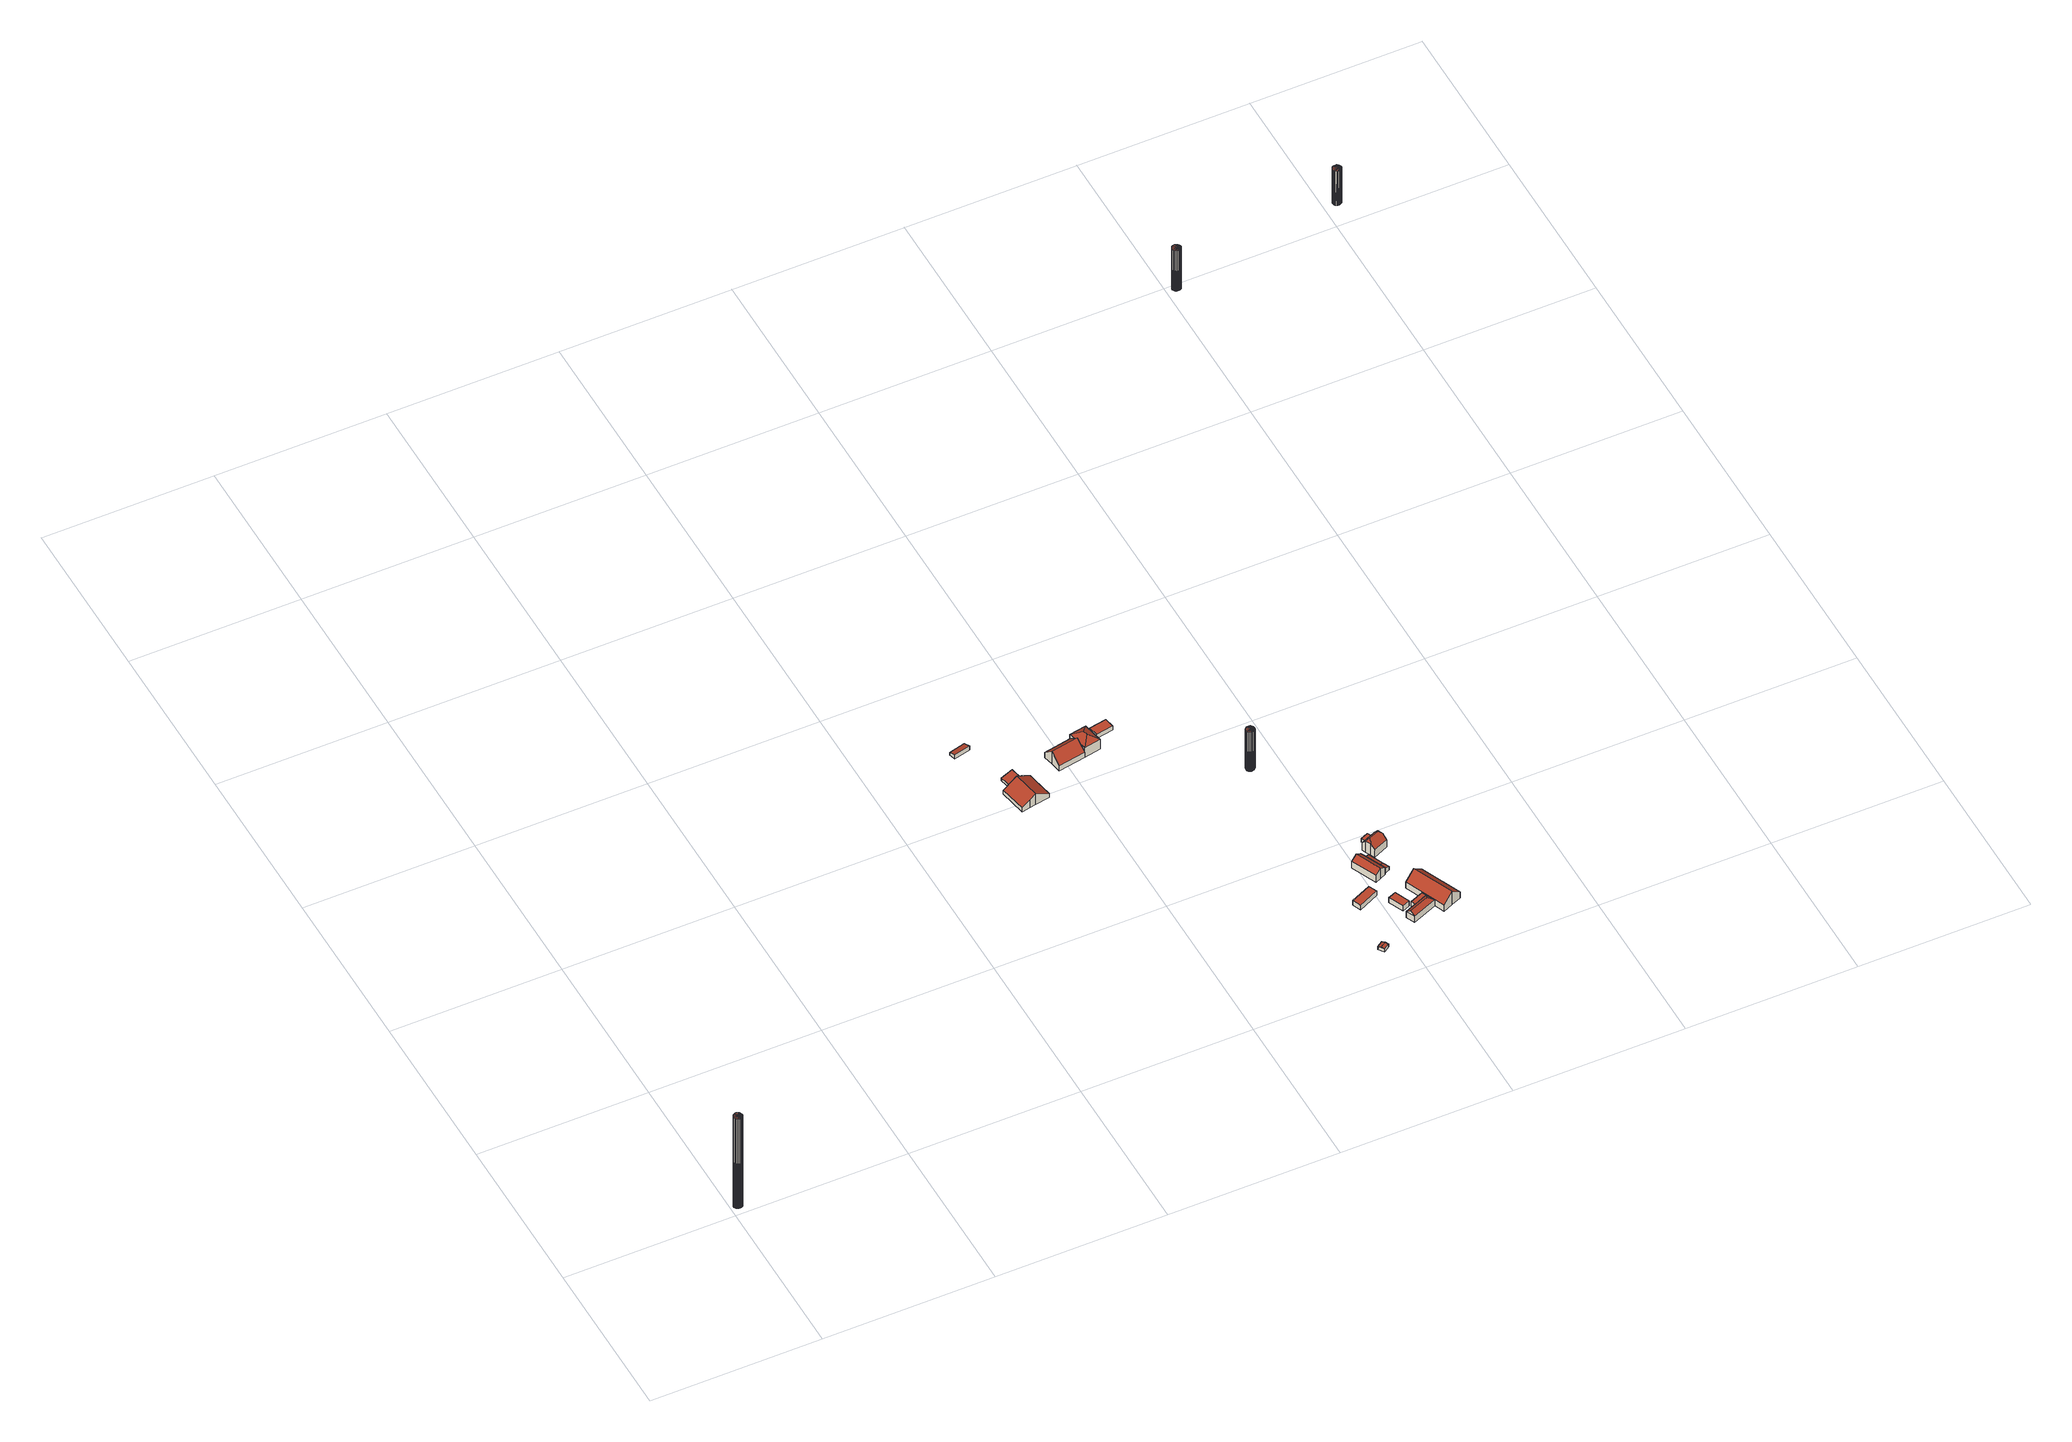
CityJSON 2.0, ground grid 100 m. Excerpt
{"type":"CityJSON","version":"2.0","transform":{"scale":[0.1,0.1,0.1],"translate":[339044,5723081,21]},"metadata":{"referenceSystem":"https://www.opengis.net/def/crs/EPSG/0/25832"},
"CityObjects":{
"building1":{"type":"Building","attributes":{"Geometrietyp2DReferenz":"1000","Gemeindeschluessel":"05170048","function":"51002_1251","roofType":"1000","measuredHeight":66.01},"geometry":[{"type":"Solid","lod":"2","boundaries":[[[[0,1,2]],[[1,3,2]],[[4,5,0]],[[5,1,0]],[[6,7,4]],[[7,5,4]],[[8,9,6]],[[9,7,6]],[[10,11,8]],[[11,9,8]],[[12,13,10]],[[13,11,10]],[[14,15,12]],[[15,13,12]],[[16,17,14]],[[17,15,14]],[[18,19,16]],[[19,17,16]],[[20,21,18]],[[21,19,18]],[[22,23,20]],[[23,21,20]],[[24,25,22]],[[25,23,22]],[[26,27,24]],[[27,25,24]],[[28,29,26]],[[29,27,26]],[[30,31,28]],[[31,29,28]],[[32,33,30]],[[33,31,30]],[[34,35,32]],[[35,33,32]],[[36,37,34]],[[37,35,34]],[[38,39,36]],[[39,37,36]],[[2,3,38]],[[3,39,38]],[[3,1,39]],[[1,5,39]],[[5,7,39]],[[7,9,39]],[[9,11,39]],[[11,13,39]],[[13,15,39]],[[15,17,39]],[[17,19,39]],[[19,21,39]],[[21,23,39]],[[23,25,39]],[[25,27,39]],[[27,29,39]],[[29,31,39]],[[31,33,39]],[[33,35,39]],[[35,37,39]],[[0,2,4]],[[2,38,4]],[[38,36,4]],[[36,34,4]],[[34,32,4]],[[32,30,4]],[[30,28,4]],[[28,26,4]],[[26,24,4]],[[24,22,4]],[[22,20,4]],[[20,18,4]],[[18,16,4]],[[16,14,4]],[[14,12,4]],[[12,10,4]],[[10,8,4]],[[8,6,4]]]],"semantics":{"surfaces":[{"type":"WallSurface"},{"type":"GroundSurface"},{"type":"RoofSurface"}],"values":[[0,0,0,0,0,0,0,0,0,0,0,0,0,0,0,0,0,0,0,0,0,0,0,0,0,0,0,0,0,0,0,0,0,0,0,0,0,0,0,0,1,1,1,1,1,1,1,1,1,1,1,1,1,1,1,1,1,1,2,2,2,2,2,2,2,2,2,2,2,2,2,2,2,2,2,2]]}}]},
"building2":{"type":"Building","attributes":{"Geometrietyp2DReferenz":"3000","Gemeindeschluessel":"05170048","function":"31001_2723","roofType":"2100","measuredHeight":2.95},"address":[{"country":"Germany","locality":"Wesel","thoroughfareNumber":"9","thoroughfareName":"Heikes Berg"}],"geometry":[{"type":"Solid","lod":"2","boundaries":[[[[40,41,42,43]],[[44,45,41,40]],[[46,47,45,44]],[[43,42,47,46]],[[44,40,43,46]],[[41,45,47,42]]]],"semantics":{"surfaces":[{"type":"WallSurface"},{"type":"RoofSurface"},{"type":"GroundSurface"}],"values":[[0,0,0,0,1,2]]}}]},
"building3":{"type":"Building","attributes":{"Geometrietyp2DReferenz":"3000","Gemeindeschluessel":"05170048","function":"31001_2720","roofType":"3100","measuredHeight":7.68},"address":[{"country":"Germany","locality":"Wesel","thoroughfareNumber":"9","thoroughfareName":"Heikes Berg"}],"geometry":[{"type":"Solid","lod":"2","boundaries":[[[[48,49,50,51]],[[52,53,49,48]],[[54,55,53,52]],[[56,57,55,54]],[[58,59,57,56]],[[60,61,59,58]],[[62,63,61,60]],[[64,65,63,62]],[[66,67,65,64]],[[51,50,67,66]],[[58,56,54,52,48,60]],[[51,66,64,62,60,48]],[[49,53,55,57,59,61,63,65,67,50]]]],"semantics":{"surfaces":[{"type":"WallSurface"},{"type":"RoofSurface"},{"type":"GroundSurface"}],"values":[[0,0,0,0,0,0,0,0,0,0,1,1,2]]}}]},
"building4":{"type":"Building","attributes":{"Geometrietyp2DReferenz":"3000","Gemeindeschluessel":"05170048","function":"31001_2720","roofType":"2100","measuredHeight":3.78},"address":[{"country":"Germany","locality":"Wesel","thoroughfareNumber":"9","thoroughfareName":"Heikes Berg"}],"geometry":[{"type":"Solid","lod":"2","boundaries":[[[[68,59,63,69]],[[70,71,59,68]],[[72,73,71,70]],[[69,63,73,72]],[[70,68,69,72]],[[59,71,73,63]]]],"semantics":{"surfaces":[{"type":"WallSurface"},{"type":"RoofSurface"},{"type":"GroundSurface"}],"values":[[0,0,0,0,1,2]]}}]},
"building5":{"type":"Building","attributes":{"Geometrietyp2DReferenz":"3000","Gemeindeschluessel":"05170048","function":"31001_1010","roofType":"3100","measuredHeight":9.2},"address":[{"country":"Germany","locality":"Wesel","thoroughfareNumber":"9","thoroughfareName":"Heikes Berg"}],"geometry":[{"type":"Solid","lod":"2","boundaries":[[[[74,75,76,77]],[[78,79,75,74]],[[80,81,79,78]],[[82,83,81,80]],[[84,85,83,82]],[[86,87,85,84]],[[77,76,87,86]],[[80,78,74,82]],[[77,86,84,82,74]],[[75,79,81,83,85,87,76]]]],"semantics":{"surfaces":[{"type":"WallSurface"},{"type":"RoofSurface"},{"type":"GroundSurface"}],"values":[[0,0,0,0,0,0,0,1,1,2]]}}]},
"building6":{"type":"Building","attributes":{"name":"Ufermannshof","Geometrietyp2DReferenz":"3000","Gemeindeschluessel":"05170048","function":"31001_1010","roofType":"3200","measuredHeight":10.24},"address":[{"country":"Germany","locality":"Wesel","thoroughfareNumber":"9","thoroughfareName":"Heikes Berg"}],"geometry":[{"type":"Solid","lod":"2","boundaries":[[[[88,89,90,91]],[[92,93,89,88]],[[94,95,93,92]],[[96,97,95,94]],[[98,99,97,96]],[[91,90,99,98]],[[100,96,94,101]],[[94,92,101]],[[101,92,88,91,98,100]],[[98,96,100]],[[89,93,95,97,99,90]]]],"semantics":{"surfaces":[{"type":"WallSurface"},{"type":"RoofSurface"},{"type":"GroundSurface"}],"values":[[0,0,0,0,0,0,1,1,1,1,2]]}}]},
"building7":{"type":"Building","attributes":{"Geometrietyp2DReferenz":"3000","Gemeindeschluessel":"05170048","function":"31001_2723","roofType":"3100","measuredHeight":2.66},"address":[{"country":"Germany","locality":"Wesel","thoroughfareNumber":"1","thoroughfareName":"Heikes Berg"}],"geometry":[{"type":"Solid","lod":"2","boundaries":[[[[102,103,104,105]],[[106,107,103,102]],[[108,109,107,106]],[[105,104,109,108]],[[102,110,106]],[[108,111,105]],[[105,111,110,102]],[[106,110,111,108]],[[103,107,109,104]]]],"semantics":{"surfaces":[{"type":"WallSurface"},{"type":"RoofSurface"},{"type":"GroundSurface"}],"values":[[0,0,0,0,0,0,1,1,2]]}}]},
"building8":{"type":"Building","attributes":{"Geometrietyp2DReferenz":"3000","Gemeindeschluessel":"05170048","function":"51009_1610","roofType":"1000","measuredHeight":2.85},"geometry":[{"type":"Solid","lod":"2","boundaries":[[[[112,113,114,115]],[[116,117,113,112]],[[118,119,117,116]],[[115,114,119,118]],[[116,112,115,118]],[[113,117,119,114]]]],"semantics":{"surfaces":[{"type":"WallSurface"},{"type":"RoofSurface"},{"type":"GroundSurface"}],"values":[[0,0,0,0,1,2]]}}]},
"building9":{"type":"Building","attributes":{"Geometrietyp2DReferenz":"3000","Gemeindeschluessel":"05170048","function":"31001_2723","roofType":"1000","measuredHeight":3.23},"address":[{"country":"Germany","locality":"Wesel","thoroughfareNumber":"1","thoroughfareName":"Heikes Berg"}],"geometry":[{"type":"Solid","lod":"2","boundaries":[[[[120,121,122,123]],[[124,125,121,120]],[[126,127,125,124]],[[123,122,127,126]],[[124,120,123,126]],[[121,125,127,122]]]],"semantics":{"surfaces":[{"type":"WallSurface"},{"type":"RoofSurface"},{"type":"GroundSurface"}],"values":[[0,0,0,0,1,2]]}}]},
"building10":{"type":"Building","attributes":{"Geometrietyp2DReferenz":"3000","Gemeindeschluessel":"05170048","function":"31001_2723","roofType":"1000","measuredHeight":3.61},"address":[{"country":"Germany","locality":"Wesel","thoroughfareNumber":"1","thoroughfareName":"Heikes Berg"}],"geometry":[{"type":"Solid","lod":"2","boundaries":[[[[128,129,130,131]],[[132,133,129,128]],[[134,135,133,132]],[[136,137,135,134]],[[131,130,137,136]],[[134,132,128,131,136]],[[129,133,135,137,130]]]],"semantics":{"surfaces":[{"type":"WallSurface"},{"type":"RoofSurface"},{"type":"GroundSurface"}],"values":[[0,0,0,0,0,1,2]]}}]},
"building11":{"type":"Building","attributes":{"Geometrietyp2DReferenz":"3000","Gemeindeschluessel":"05170048","function":"31001_1010","roofType":"3100","measuredHeight":7.44},"address":[{"country":"Germany","locality":"Wesel","thoroughfareNumber":"1a","thoroughfareName":"Heikes Berg"}],"geometry":[{"type":"Solid","lod":"2","boundaries":[[[[138,139,140,141]],[[142,143,139,138]],[[144,145,143,142]],[[146,147,145,144]],[[148,149,147,146]],[[150,151,149,148]],[[152,153,151,150]],[[154,155,153,152]],[[141,140,155,154]],[[138,141,154,152,150,148,142]],[[146,144,142,148]],[[139,143,145,147,149,151,153,155,140]]]],"semantics":{"surfaces":[{"type":"WallSurface"},{"type":"RoofSurface"},{"type":"GroundSurface"}],"values":[[0,0,0,0,0,0,0,0,0,1,1,2]]}}]},
"building12":{"type":"Building","attributes":{"Gemeindeschluessel":"05170048","Geometrietyp2DReferenz":"3000","function":"31001_1010"},"address":[{"country":"Germany","locality":"Wesel","thoroughfareNumber":"1","thoroughfareName":"Heikes Berg"}],"children":["building12-1","building12-2"]},
"building12-1":{"type":"BuildingPart","attributes":{"roofType":"5000","measuredHeight":6.38},"parents":["building12"],"geometry":[{"type":"MultiSurface","lod":"2","boundaries":[[[156,157,158,159]],[[160,161,157,156]],[[162,163,161,160]],[[159,164,156]],[[160,165,162]],[[162,165,164,159]],[[156,164,165,160]],[[158,157,161,163]],[[162,166,167,163]],[[158,167,166,159]]],"semantics":{"surfaces":[{"type":"WallSurface"},{"type":"RoofSurface"},{"type":"GroundSurface"},{"type":"ClosureSurface"}],"values":[0,0,0,1,0,1,1,2,0,3]}}]},
"building12-2":{"type":"BuildingPart","attributes":{"roofType":"1000","measuredHeight":4.15},"parents":["building12"],"geometry":[{"type":"Solid","lod":"2","boundaries":[[[[168,169,167,166]],[[170,171,169,168]],[[159,158,171,170]],[[170,168,166,159]],[[169,171,158,167]],[[166,167,158,159]]]],"semantics":{"surfaces":[{"type":"WallSurface"},{"type":"RoofSurface"},{"type":"GroundSurface"},{"type":"ClosureSurface"}],"values":[[0,0,0,1,2,3]]}}]},
"building13":{"type":"Building","attributes":{"Geometrietyp2DReferenz":"3000","Gemeindeschluessel":"05170048","function":"31001_1010","roofType":"2100","measuredHeight":3.58},"address":[{"country":"Germany","locality":"Wesel","thoroughfareNumber":"1a","thoroughfareName":"Heikes Berg"}],"geometry":[{"type":"Solid","lod":"2","boundaries":[[[[172,173,174,175]],[[176,177,173,172]],[[178,179,177,176]],[[175,174,179,178]],[[176,172,175,178]],[[173,177,179,174]]]],"semantics":{"surfaces":[{"type":"WallSurface"},{"type":"RoofSurface"},{"type":"GroundSurface"}],"values":[[0,0,0,0,1,2]]}}]},
"building14":{"type":"Building","attributes":{"Geometrietyp2DReferenz":"3000","Gemeindeschluessel":"05170048","function":"31001_2723","roofType":"2100","measuredHeight":3.59},"address":[{"country":"Germany","locality":"Wesel","thoroughfareNumber":"1a","thoroughfareName":"Heikes Berg"}],"geometry":[{"type":"Solid","lod":"2","boundaries":[[[[176,177,179,178]],[[180,181,177,176]],[[182,183,181,180]],[[178,179,183,182]],[[180,176,178,182]],[[177,181,183,179]]]],"semantics":{"surfaces":[{"type":"WallSurface"},{"type":"RoofSurface"},{"type":"GroundSurface"}],"values":[[0,0,0,0,1,2]]}}]},
"building15":{"type":"Building","attributes":{"Geometrietyp2DReferenz":"1000","Gemeindeschluessel":"05170048","function":"51002_1251","roofType":"1000","measuredHeight":28.69},"geometry":[{"type":"Solid","lod":"2","boundaries":[[[[184,185,186]],[[185,187,186]],[[188,189,184]],[[189,185,184]],[[190,191,188]],[[191,189,188]],[[192,193,190]],[[193,191,190]],[[194,195,192]],[[195,193,192]],[[196,197,194]],[[197,195,194]],[[198,199,196]],[[199,197,196]],[[200,201,198]],[[201,199,198]],[[202,203,200]],[[203,201,200]],[[204,205,202]],[[205,203,202]],[[206,207,204]],[[207,205,204]],[[208,209,206]],[[209,207,206]],[[210,211,208]],[[211,209,208]],[[212,213,210]],[[213,211,210]],[[214,215,212]],[[215,213,212]],[[216,217,214]],[[217,215,214]],[[218,219,216]],[[219,217,216]],[[220,221,218]],[[221,219,218]],[[222,223,220]],[[223,221,220]],[[186,187,222]],[[187,223,222]],[[187,185,223]],[[185,189,223]],[[189,191,223]],[[191,193,223]],[[193,195,223]],[[195,197,223]],[[197,199,223]],[[199,201,223]],[[201,203,223]],[[203,205,223]],[[205,207,223]],[[207,209,223]],[[209,211,223]],[[211,213,223]],[[213,215,223]],[[215,217,223]],[[217,219,223]],[[219,221,223]],[[184,186,188]],[[186,222,188]],[[222,220,188]],[[220,218,188]],[[218,216,188]],[[216,214,188]],[[214,212,188]],[[212,210,188]],[[210,208,188]],[[208,206,188]],[[206,204,188]],[[204,202,188]],[[202,200,188]],[[200,198,188]],[[198,196,188]],[[196,194,188]],[[194,192,188]],[[192,190,188]]]],"semantics":{"surfaces":[{"type":"WallSurface"},{"type":"GroundSurface"},{"type":"RoofSurface"}],"values":[[0,0,0,0,0,0,0,0,0,0,0,0,0,0,0,0,0,0,0,0,0,0,0,0,0,0,0,0,0,0,0,0,0,0,0,0,0,0,0,0,1,1,1,1,1,1,1,1,1,1,1,1,1,1,1,1,1,1,2,2,2,2,2,2,2,2,2,2,2,2,2,2,2,2,2,2]]}}]},
"building16":{"type":"Building","attributes":{"name":"Langhof","Geometrietyp2DReferenz":"3000","Gemeindeschluessel":"05170048","function":"31001_1010","roofType":"3100","measuredHeight":9.58},"address":[{"country":"Germany","locality":"Wesel","thoroughfareNumber":"1","thoroughfareName":"Heikes Berg"}],"geometry":[{"type":"Solid","lod":"2","boundaries":[[[[224,225,226,227]],[[228,229,225,224]],[[230,231,229,228]],[[232,233,231,230]],[[234,235,233,232]],[[236,237,235,234]],[[238,239,237,236]],[[227,226,239,238]],[[228,224,227,238,236,230]],[[234,232,230,236]],[[225,229,231,233,235,237,239,226]]]],"semantics":{"surfaces":[{"type":"WallSurface"},{"type":"RoofSurface"},{"type":"GroundSurface"}],"values":[[0,0,0,0,0,0,0,0,1,1,2]]}}]},
"building17":{"type":"Building","attributes":{"Geometrietyp2DReferenz":"3000","Gemeindeschluessel":"05170048","function":"31001_1010","roofType":"3300","measuredHeight":10.03},"address":[{"country":"Germany","locality":"Wesel","thoroughfareNumber":"3","thoroughfareName":"Heikes Berg"}],"geometry":[{"type":"Solid","lod":"2","boundaries":[[[[240,241,242,243]],[[244,245,241,240]],[[246,247,245,244]],[[248,249,247,246]],[[250,251,249,248]],[[252,253,251,250]],[[254,255,253,252]],[[256,257,255,254]],[[258,259,257,256]],[[243,242,259,258]],[[260,254,252,250,248,246,244,261]],[[244,240,261]],[[261,240,243,258,256,260]],[[256,254,260]],[[241,245,247,249,251,253,255,257,259,242]]]],"semantics":{"surfaces":[{"type":"WallSurface"},{"type":"RoofSurface"},{"type":"GroundSurface"}],"values":[[0,0,0,0,0,0,0,0,0,0,1,1,1,1,2]]}}]},
"building18":{"type":"Building","attributes":{"Geometrietyp2DReferenz":"3000","Gemeindeschluessel":"05170048","function":"31001_2723","roofType":"1000","measuredHeight":2.67},"address":[{"country":"Germany","locality":"Wesel","thoroughfareNumber":"3","thoroughfareName":"Heikes Berg"}],"geometry":[{"type":"Solid","lod":"2","boundaries":[[[[262,263,264,265]],[[266,267,263,262]],[[268,269,267,266]],[[265,264,269,268]],[[266,262,265,268]],[[263,267,269,264]]]],"semantics":{"surfaces":[{"type":"WallSurface"},{"type":"RoofSurface"},{"type":"GroundSurface"}],"values":[[0,0,0,0,1,2]]}}]},
"building19":{"type":"Building","attributes":{"Geometrietyp2DReferenz":"1000","Gemeindeschluessel":"05170048","function":"51002_1251","roofType":"1000","measuredHeight":29.69},"geometry":[{"type":"Solid","lod":"2","boundaries":[[[[270,271,272]],[[271,273,272]],[[274,275,270]],[[275,271,270]],[[276,277,274]],[[277,275,274]],[[278,279,276]],[[279,277,276]],[[280,281,278]],[[281,279,278]],[[282,283,280]],[[283,281,280]],[[284,285,282]],[[285,283,282]],[[286,287,284]],[[287,285,284]],[[288,289,286]],[[289,287,286]],[[290,291,288]],[[291,289,288]],[[292,293,290]],[[293,291,290]],[[294,295,292]],[[295,293,292]],[[296,297,294]],[[297,295,294]],[[298,299,296]],[[299,297,296]],[[300,301,298]],[[301,299,298]],[[302,303,300]],[[303,301,300]],[[304,305,302]],[[305,303,302]],[[306,307,304]],[[307,305,304]],[[308,309,306]],[[309,307,306]],[[272,273,308]],[[273,309,308]],[[273,271,309]],[[271,275,309]],[[275,277,309]],[[277,279,309]],[[279,281,309]],[[281,283,309]],[[283,285,309]],[[285,287,309]],[[287,289,309]],[[289,291,309]],[[291,293,309]],[[293,295,309]],[[295,297,309]],[[297,299,309]],[[299,301,309]],[[301,303,309]],[[303,305,309]],[[305,307,309]],[[270,272,274]],[[272,308,274]],[[308,306,274]],[[306,304,274]],[[304,302,274]],[[302,300,274]],[[300,298,274]],[[298,296,274]],[[296,294,274]],[[294,292,274]],[[292,290,274]],[[290,288,274]],[[288,286,274]],[[286,284,274]],[[284,282,274]],[[282,280,274]],[[280,278,274]],[[278,276,274]]]],"semantics":{"surfaces":[{"type":"WallSurface"},{"type":"GroundSurface"},{"type":"RoofSurface"}],"values":[[0,0,0,0,0,0,0,0,0,0,0,0,0,0,0,0,0,0,0,0,0,0,0,0,0,0,0,0,0,0,0,0,0,0,0,0,0,0,0,0,1,1,1,1,1,1,1,1,1,1,1,1,1,1,1,1,1,1,2,2,2,2,2,2,2,2,2,2,2,2,2,2,2,2,2,2]]}}]},
"building20":{"type":"Building","attributes":{"Geometrietyp2DReferenz":"1000","Gemeindeschluessel":"05170048","function":"51002_1251","roofType":"1000","measuredHeight":25.13},"geometry":[{"type":"Solid","lod":"2","boundaries":[[[[310,311,312]],[[311,313,312]],[[314,315,310]],[[315,311,310]],[[316,317,314]],[[317,315,314]],[[318,319,316]],[[319,317,316]],[[320,321,318]],[[321,319,318]],[[322,323,320]],[[323,321,320]],[[324,325,322]],[[325,323,322]],[[326,327,324]],[[327,325,324]],[[328,329,326]],[[329,327,326]],[[330,331,328]],[[331,329,328]],[[332,333,330]],[[333,331,330]],[[334,335,332]],[[335,333,332]],[[336,337,334]],[[337,335,334]],[[338,339,336]],[[339,337,336]],[[340,341,338]],[[341,339,338]],[[342,343,340]],[[343,341,340]],[[344,345,342]],[[345,343,342]],[[346,347,344]],[[347,345,344]],[[348,349,346]],[[349,347,346]],[[312,313,348]],[[313,349,348]],[[313,311,349]],[[311,315,349]],[[315,317,349]],[[317,319,349]],[[319,321,349]],[[321,323,349]],[[323,325,349]],[[325,327,349]],[[327,329,349]],[[329,331,349]],[[331,333,349]],[[333,335,349]],[[335,337,349]],[[337,339,349]],[[339,341,349]],[[341,343,349]],[[343,345,349]],[[345,347,349]],[[310,312,314]],[[312,348,314]],[[348,346,314]],[[346,344,314]],[[344,342,314]],[[342,340,314]],[[340,338,314]],[[338,336,314]],[[336,334,314]],[[334,332,314]],[[332,330,314]],[[330,328,314]],[[328,326,314]],[[326,324,314]],[[324,322,314]],[[322,320,314]],[[320,318,314]],[[318,316,314]]]],"semantics":{"surfaces":[{"type":"WallSurface"},{"type":"GroundSurface"},{"type":"RoofSurface"}],"values":[[0,0,0,0,0,0,0,0,0,0,0,0,0,0,0,0,0,0,0,0,0,0,0,0,0,0,0,0,0,0,0,0,0,0,0,0,0,0,0,0,1,1,1,1,1,1,1,1,1,1,1,1,1,1,1,1,1,1,2,2,2,2,2,2,2,2,2,2,2,2,2,2,2,2,2,2]]}}]}
},
"vertices":[
[48,36,711],[48,36,51],[44,43,711],[44,43,51],[51,29,711],[51,29,51],[51,21,711],[51,21,51],[48,14,711],[48,14,51],[44,7,711],[44,7,51],[37,3,711],[37,3,51],[30,0,711],[30,0,51],[22,0,711],[22,0,51],[15,3,711],[15,3,51],[8,7,711],[8,7,51],[4,14,711],[4,14,51],[1,21,711],[1,21,51],[1,29,711],[1,29,51],[4,36,711],[4,36,51],[8,43,711],[8,43,51],[15,47,711],[15,47,51],[22,50,711],[22,50,51],[30,50,711],[30,50,51],[37,47,711],[37,47,51],
[2474,2447,68],[2474,2447,49],[2484,2408,49],[2484,2408,79],[2570,2472,68],[2570,2472,49],[2581,2433,79],[2581,2433,49],
[2709,1925,127],[2709,1925,50],[2796,1940,50],[2796,1940,78],[2674,1918,107],[2674,1918,50],[2623,1909,78],[2623,1909,50],[2592,2069,78],[2592,2069,50],[2644,2080,107],[2644,2080,50],[2679,2086,127],[2679,2086,50],[2713,2093,108],[2713,2093,50],[2766,2103,78],[2766,2103,50],[2773,2061,78],[2773,2061,50],
[2644,2080,69],[2713,2093,88],[2629,2161,69],[2629,2161,50],[2698,2174,88],[2698,2174,50],
[2918,2152,138],[2918,2152,46],[2929,2090,46],[2929,2090,83],[2907,2213,83],[2907,2213,46],[3068,2243,83],[3068,2243,46],[3080,2182,138],[3080,2182,46],[3091,2121,83],[3091,2121,46],[3091,2120,83],[3091,2120,46],
[3068,2243,114],[3068,2243,44],[3091,2121,44],[3091,2121,114],[3068,2244,114],[3068,2244,44],[3167,2262,114],[3167,2262,44],[3190,2139,114],[3190,2139,44],[3091,2120,114],[3091,2120,44],[3131,2179,146],[3127,2203,146],
[3852,216,71],[3852,216,50],[3819,192,50],[3819,192,71],[3875,182,71],[3875,182,50],[3842,158,71],[3842,158,50],[3864,199,76],[3830,175,76],
[3313,2236,70],[3313,2236,42],[3302,2296,42],[3302,2296,70],[3211,2218,70],[3211,2218,42],[3200,2278,70],[3200,2278,42],
[3969,594,80],[3969,594,47],[3848,539,47],[3848,539,80],[3991,545,80],[3991,545,47],[3870,490,80],[3870,490,47],
[4108,404,82],[4108,404,46],[4070,492,46],[4070,492,82],[4106,403,82],[4106,403,46],[4061,384,82],[4061,384,46],[4023,472,82],[4023,472,46],
[4096,660,100],[4096,660,49],[4093,666,49],[4093,666,100],[4062,645,123],[4062,645,49],[4029,630,100],[4029,630,49],[3962,779,100],[3962,779,49],[3996,794,123],[3996,794,49],[4029,808,100],[4029,808,49],[4038,790,100],[4038,790,49],[4077,702,100],[4077,702,49],
[4226,346,86],[4226,346,44],[4203,399,44],[4203,399,86],[4080,285,86],[4080,285,44],[4057,338,86],[4057,338,44],[4190,363,108],[4069,311,108],[4122,365,86],[4122,365,44],
[4111,391,86],[4111,391,44],[4192,425,86],[4192,425,44],
[4074,806,74],[4074,806,48],[4038,790,48],[4038,790,84],[4113,719,74],[4113,719,48],[4077,702,84],[4077,702,48],
[4130,682,74],[4130,682,48],[4093,666,84],[4093,666,48],
[3847,1684,325],[3847,1684,38],[3842,1690,325],[3842,1690,38],[3849,1676,325],[3849,1676,38],[3849,1668,325],[3849,1668,38],[3847,1661,325],[3847,1661,38],[3842,1655,325],[3842,1655,38],[3836,1650,325],[3836,1650,38],[3828,1648,325],[3828,1648,38],[3821,1648,325],[3821,1648,38],[3813,1650,325],[3813,1650,38],[3807,1655,325],[3807,1655,38],[3802,1661,325],[3802,1661,38],[3800,1668,325],[3800,1668,38],[3800,1676,325],[3800,1676,38],[3802,1684,325],[3802,1684,38],[3807,1690,325],[3807,1690,38],[3813,1695,325],[3813,1695,38],[3821,1697,325],[3821,1697,38],[3828,1697,325],[3828,1697,38],[3836,1695,325],[3836,1695,38],
[4192,425,91],[4192,425,46],[4226,346,46],[4226,346,90],[4148,526,90],[4148,526,46],[4206,551,142],[4206,551,46],[4265,576,90],[4265,576,46],[4368,337,90],[4368,337,46],[4310,311,142],[4310,311,46],[4251,286,90],[4251,286,46],
[4094,820,129],[4094,820,47],[4105,797,47],[4105,797,100],[4081,850,128],[4081,850,47],[4070,873,100],[4070,873,47],[4109,890,100],[4109,890,47],[4155,910,100],[4155,910,47],[4160,913,100],[4160,913,47],[4170,889,130],[4170,889,47],[4184,860,129],[4184,860,47],[4194,836,100],[4194,836,47],[4161,867,148],[4103,842,148],
[4138,946,74],[4138,946,48],[4092,927,48],[4092,927,74],[4155,910,74],[4155,910,48],[4109,890,74],[4109,890,48],
[5083,4988,305],[5083,4988,8],[5079,4995,305],[5079,4995,8],[5086,4981,305],[5086,4981,8],[5086,4973,305],[5086,4973,8],[5083,4966,305],[5083,4966,8],[5079,4959,305],[5079,4959,8],[5072,4955,305],[5072,4955,8],[5065,4952,305],[5065,4952,8],[5057,4952,305],[5057,4952,8],[5050,4955,305],[5050,4955,8],[5043,4959,305],[5043,4959,8],[5039,4966,305],[5039,4966,8],[5036,4973,305],[5036,4973,8],[5036,4981,305],[5036,4981,8],[5039,4988,305],[5039,4988,8],[5043,4995,305],[5043,4995,8],[5050,4999,305],[5050,4999,8],[5057,5002,305],[5057,5002,8],[5065,5002,305],[5065,5002,8],[5072,4999,305],[5072,4999,8],
[6103,5166,263],[6103,5166,12],[6099,5172,263],[6099,5172,12],[6106,5158,263],[6106,5158,12],[6106,5150,263],[6106,5150,12],[6103,5143,263],[6103,5143,12],[6099,5137,263],[6099,5137,12],[6092,5132,263],[6092,5132,12],[6085,5130,263],[6085,5130,12],[6077,5130,263],[6077,5130,12],[6070,5132,263],[6070,5132,12],[6063,5137,263],[6063,5137,12],[6059,5143,263],[6059,5143,12],[6056,5150,263],[6056,5150,12],[6056,5158,263],[6056,5158,12],[6059,5166,263],[6059,5166,12],[6063,5172,263],[6063,5172,12],[6070,5177,263],[6070,5177,12],[6077,5179,263],[6077,5179,12],[6085,5179,263],[6085,5179,12],[6092,5177,263],[6092,5177,12]
]}
